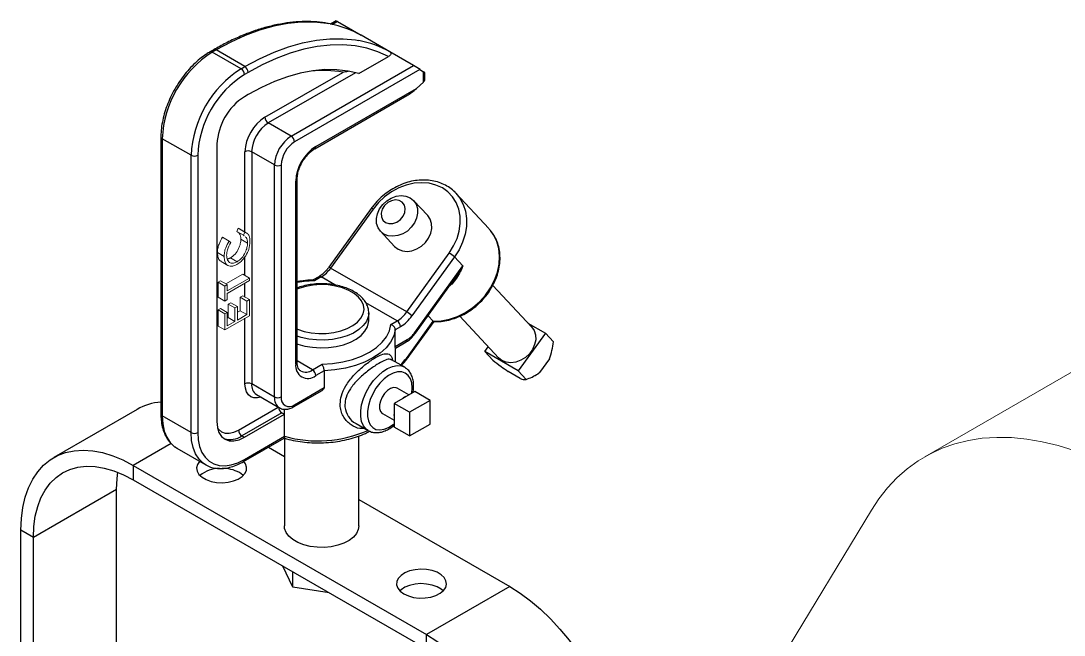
# Model space of a CAD drawing. Extents: x 11 to 120, y 2 to 94.
# Drawn here: x 17.95 to 29.02, y 22 to 28.52 of the extents above; entities that cross this region are included whole.
import ezdxf

# ---------------------------------------------------------------- set-up
doc = ezdxf.new("R2010")
doc.units = 0
doc.header["$MEASUREMENT"] = 0
doc.linetypes.add('SLD-Solid', pattern=[0])
doc.layers.add('OBJECT', color=7, linetype='CONTINUOUS')

msp = doc.modelspace()

# ---------------------------------------------------------------- linework, layer by layer
at = {"layer": 'OBJECT'}
for p, q in [((21.296, 28.518), (21.237, 28.484)), ((21.311, 28.51), (21.259, 28.48)), ((21.311, 28.51), (21.562, 28.365)), ((21.867, 28.189), (21.562, 28.365)), ((19.998, 28.211), (19.958, 28.188)), ((20.023, 28.209), (19.983, 28.186)), ((20.288, 28.009), (19.983, 28.186)), ((20.328, 28.033), (20.023, 28.209)), ((21.539, 27.958), (21.852, 28.139)), ((22.118, 28.044), (21.867, 28.189)), ((20.288, 28.009), (20.328, 28.033)), ((20.82, 27.294), (22.118, 28.044)), ((20.364, 27.971), (20.324, 27.948)), ((20.542, 27.495), (21.367, 27.971)), ((21.503, 27.968), (20.577, 27.434)), ((22.187, 28.002), (20.855, 27.233)), ((22.187, 28.002), (22.224, 27.977)), ((22.224, 27.868), (22.224, 27.977)), ((22.239, 27.902), (22.239, 27.967)), ((21.081, 27.184), (22.15, 27.801)), ((22.224, 27.868), (22.15, 27.801)), ((20.364, 27.736), (20.324, 27.713)), ((21.07, 27.161), (22.049, 27.726)), ((20.82, 27.294), (20.577, 27.434)), ((19.438, 27.288), (19.438, 24.344)), ((19.758, 27.091), (19.452, 27.267)), ((19.452, 27.267), (19.452, 24.324)), ((20.032, 27.208), (20.032, 24.265)), ((20.33, 26.274), (20.33, 27.128)), ((20.643, 26.988), (20.401, 27.128)), ((20.401, 27.128), (20.401, 24.664)), ((19.758, 24.147), (19.758, 27.091)), ((19.829, 27.091), (19.829, 24.147)), ((20.643, 24.524), (20.643, 26.988)), ((20.714, 26.988), (20.714, 24.524)), ((20.869, 24.874), (20.869, 26.817)), ((20.883, 24.895), (20.883, 26.837)), ((22.564, 26.692), (22.568, 26.688)), ((22.919, 26.312), (22.568, 26.688)), ((22.269, 26.45), (22.119, 26.611)), ((21.67, 26.527), (21.219, 25.902)), ((21.69, 26.519), (21.239, 25.894)), ((21.768, 26.284), (21.918, 26.122)), ((22.047, 25.428), (22.498, 26.053)), ((20.33, 25.814), (20.33, 26.013)), ((22.553, 26.011), (22.102, 25.386)), ((22.133, 25.21), (22.642, 25.916)), ((22.553, 26.011), (22.642, 25.916)), ((21.113, 25.801), (21.053, 25.767)), ((21.138, 25.799), (21.069, 25.759)), ((21.285, 25.714), (21.138, 25.799)), ((22.047, 25.428), (21.239, 25.894)), ((20.33, 25.586), (20.33, 25.733)), ((22.138, 25.201), (22.558, 25.783)), ((23.372, 25.268), (22.96, 25.709)), ((21.945, 25.333), (21.611, 25.526)), ((20.33, 24.664), (20.33, 25.361)), ((21.643, 25.335), (21.643, 25.417)), ((21.643, 25.417), (21.643, 25.409)), ((22.328, 25.33), (22.273, 25.388)), ((22.609, 25.383), (23.021, 24.941)), ((21.876, 25.293), (21.945, 25.333)), ((21.981, 25.271), (21.925, 25.239)), ((22.071, 24.973), (22.328, 25.33)), ((22.076, 24.964), (22.336, 25.326)), ((23.333, 25.31), (23.518, 25.203)), ((21.925, 25.06), (21.925, 25.239)), ((21.925, 25.06), (22.052, 25.134)), ((23.518, 25.203), (23.228, 24.802)), ((23.603, 25.112), (23.518, 25.203)), ((21.927, 25.044), (22.041, 25.111)), ((21.927, 24.896), (21.927, 25.045)), ((22.875, 25.006), (22.912, 25.057)), ((22.025, 24.84), (21.886, 24.92)), ((23.228, 24.802), (22.875, 25.006)), ((22.96, 24.915), (22.875, 25.006)), ((23.561, 24.929), (23.457, 24.784)), ((21.045, 24.813), (20.883, 24.907)), ((21.045, 24.813), (21.148, 24.872)), ((21.17, 24.803), (21.081, 24.752)), ((21.17, 24.803), (21.17, 24.624)), ((23.313, 24.711), (23.228, 24.802)), ((23.251, 24.721), (23.124, 24.795)), ((23.399, 24.748), (23.408, 24.753)), ((20.643, 24.524), (20.401, 24.664)), ((20.845, 24.42), (21.148, 24.595)), ((20.855, 24.443), (21.17, 24.624)), ((22.069, 24.547), (21.945, 24.619)), ((22.131, 24.582), (22.04, 24.53)), ((22.294, 24.489), (22.131, 24.582)), ((20.452, 24.55), (20.695, 24.41)), ((22.005, 24.509), (21.913, 24.457)), ((22.04, 24.53), (22.005, 24.509)), ((22.294, 24.489), (22.076, 24.363)), ((22.294, 24.237), (22.294, 24.489)), ((19.185, 24.392), (18.301, 23.882)), ((20.261, 24.173), (20.683, 24.417)), ((20.722, 24.358), (20.297, 24.112)), ((20.722, 24.358), (20.749, 24.342)), ((20.749, 24.342), (20.749, 24.395)), ((22.076, 24.363), (21.913, 24.457)), ((21.913, 24.457), (21.913, 24.351)), ((22.076, 24.363), (22.076, 24.111)), ((19.758, 24.147), (19.452, 24.324)), ((20.324, 24.097), (20.749, 24.342)), ((20.749, 24.107), (20.749, 24.342)), ((21.789, 24.349), (21.913, 24.277)), ((21.913, 24.351), (21.913, 24.311)), ((21.913, 24.311), (21.913, 24.205)), ((21.51, 24.242), (21.637, 24.168)), ((21.642, 24.166), (21.637, 24.168)), ((22.076, 24.111), (21.913, 24.205)), ((22.076, 24.111), (22.294, 24.237)), ((19.546, 24.03), (19.145, 23.798)), ((20.297, 24.112), (20.324, 24.097)), ((20.313, 23.839), (20.746, 24.088)), ((20.324, 23.861), (20.749, 24.107)), ((20.748, 24.087), (20.748, 23.155)), ((21.538, 23.155), (21.538, 24.111)), ((19.608, 23.98), (19.913, 23.804)), ((20.578, 23.991), (20.748, 23.893)), ((19.145, 23.798), (19.145, 23.645)), ((19.145, 23.798), (22.256, 22.002)), ((19.145, 23.645), (22.256, 21.849)), ((18.968, 23.542), (18.084, 23.032)), ((18.968, 17.997), (18.968, 23.542)), ((21.538, 23.437), (23.14, 22.512)), ((18.084, 23.032), (17.952, 23.109)), ((17.952, 17.369), (17.952, 23.109)), ((18.084, 17.523), (18.084, 23.032)), ((20.837, 22.505), (20.733, 22.728)), ((20.837, 22.505), (20.837, 22.668)), ((21.223, 22.445), (20.837, 22.505)), ((23.14, 22.512), (22.256, 22.002)), ((22.256, 21.849), (22.256, 22.002))]:
    msp.add_line(p, q, dxfattribs=at)
at = {"layer": 'OBJECT', "linetype": 'SLD-Solid', "lineweight": 15}
for p, q in [((20.242, 26.283), (20.258, 26.316)), ((20.313, 26.242), (20.242, 26.283)), ((20.329, 26.275), (20.258, 26.316)), ((20.344, 26.268), (20.273, 26.309)), ((20.313, 26.242), (20.329, 26.275)), ((20.163, 26.179), (20.092, 26.22)), ((20.163, 26.179), (20.179, 26.165)), ((20.357, 26.159), (20.286, 26.2)), ((20.108, 26.016), (20.038, 26.057)), ((20.078, 25.962), (20.149, 25.921)), ((20.246, 25.96), (20.175, 26.001)), ((20.128, 25.726), (20.306, 25.828)), ((20.377, 25.787), (20.306, 25.828)), ((20.044, 25.743), (20.071, 25.758)), ((20.044, 25.584), (20.044, 25.743)), ((20.115, 25.702), (20.044, 25.743)), ((20.142, 25.718), (20.071, 25.758)), ((20.115, 25.702), (20.142, 25.718)), ((20.115, 25.543), (20.115, 25.702)), ((20.142, 25.652), (20.377, 25.787)), ((20.377, 25.76), (20.142, 25.625)), ((20.142, 25.718), (20.142, 25.652)), ((20.377, 25.787), (20.377, 25.76)), ((20.115, 25.543), (20.044, 25.584)), ((20.142, 25.625), (20.142, 25.559)), ((20.279, 25.584), (20.306, 25.6)), ((20.279, 25.441), (20.279, 25.584)), ((20.35, 25.543), (20.279, 25.584)), ((20.377, 25.559), (20.306, 25.6)), ((20.142, 25.559), (20.115, 25.543)), ((20.152, 25.511), (20.179, 25.526)), ((20.152, 25.367), (20.152, 25.511)), ((20.222, 25.47), (20.152, 25.511)), ((20.249, 25.485), (20.179, 25.526)), ((20.222, 25.47), (20.249, 25.485)), ((20.222, 25.326), (20.222, 25.47)), ((20.249, 25.485), (20.249, 25.342)), ((20.35, 25.543), (20.377, 25.559)), ((20.35, 25.4), (20.35, 25.543)), ((20.377, 25.559), (20.377, 25.388)), ((20.044, 25.449), (20.071, 25.464)), ((20.044, 25.278), (20.044, 25.449)), ((20.115, 25.408), (20.044, 25.449)), ((20.142, 25.423), (20.071, 25.464)), ((20.115, 25.408), (20.142, 25.423)), ((20.115, 25.237), (20.115, 25.408)), ((20.377, 25.388), (20.115, 25.237)), ((20.142, 25.423), (20.142, 25.28)), ((20.142, 25.362), (20.152, 25.367)), ((20.222, 25.326), (20.152, 25.367)), ((20.249, 25.424), (20.279, 25.441)), ((20.249, 25.342), (20.35, 25.4)), ((20.35, 25.4), (20.279, 25.441)), ((20.115, 25.237), (20.044, 25.278)), ((20.142, 25.28), (20.222, 25.326))]:
    msp.add_line(p, q, dxfattribs=at)
at = {"layer": 'OBJECT', "color": 7, "linetype": 'SLD-Solid', "lineweight": 15}
for p, q in [((30.756, 25.744), (27.544, 23.89)), ((26.979, 23.324), (25.894, 21.532))]:
    msp.add_line(p, q, dxfattribs=at)
at = {"layer": 'OBJECT', "flags": 128}
for points in [[(21.235, 28.485), (21.199, 28.491), (21.065, 28.505), (20.926, 28.505), (20.783, 28.49), (20.635, 28.461), (20.485, 28.419), (20.332, 28.362), (20.178, 28.292), (20.023, 28.209)], [(20.328, 28.033), (20.483, 28.116), (20.638, 28.186), (20.79, 28.242), (20.941, 28.285), (21.088, 28.314), (21.232, 28.328), (21.371, 28.329), (21.504, 28.315), (21.539, 28.309)], [(21.852, 28.139), (21.741, 28.19), (21.623, 28.228), (21.499, 28.252), (21.369, 28.263), (21.235, 28.261), (21.096, 28.246), (20.954, 28.217), (20.809, 28.174), (20.662, 28.119), (20.513, 28.052), (20.364, 27.971)], [(21.539, 27.958), (21.424, 27.985), (21.304, 27.999), (21.179, 28), (21.05, 27.988), (20.917, 27.963), (20.781, 27.925), (20.643, 27.874), (20.504, 27.811), (20.364, 27.736)], [(22.498, 26.053), (22.544, 26.128), (22.58, 26.206), (22.604, 26.286), (22.615, 26.367), (22.613, 26.445), (22.599, 26.52), (22.572, 26.589), (22.533, 26.65), (22.484, 26.702), (22.425, 26.744), (22.357, 26.775), (22.284, 26.794), (22.205, 26.8), (22.124, 26.794), (22.042, 26.775), (21.962, 26.744), (21.884, 26.702), (21.812, 26.649), (21.747, 26.588), (21.69, 26.519)], [(22.568, 26.688), (22.61, 26.636), (22.645, 26.569), (22.669, 26.496), (22.681, 26.418), (22.68, 26.336), (22.666, 26.252), (22.64, 26.169), (22.602, 26.088), (22.553, 26.011)], [(21.804, 26.255), (21.768, 26.284), (21.742, 26.322), (21.727, 26.368), (21.725, 26.419), (21.736, 26.471), (21.758, 26.521), (21.792, 26.568), (21.834, 26.607), (21.883, 26.637), (21.935, 26.657), (21.988, 26.663), (22.038, 26.658), (22.083, 26.64), (22.119, 26.611), (22.145, 26.572), (22.16, 26.527), (22.162, 26.476), (22.151, 26.424), (22.129, 26.373), (22.095, 26.327), (22.053, 26.287), (22.004, 26.257), (21.952, 26.238), (21.899, 26.231), (21.849, 26.237), (21.804, 26.255)], [(21.822, 26.378), (21.858, 26.366), (21.9, 26.367), (21.941, 26.382), (21.979, 26.408), (22.008, 26.443), (22.026, 26.484), (22.031, 26.525), (22.021, 26.562), (21.999, 26.592), (21.967, 26.611), (21.927, 26.617), (21.885, 26.609), (21.845, 26.588), (21.811, 26.557), (21.787, 26.519), (21.776, 26.477), (21.778, 26.437), (21.794, 26.403), (21.822, 26.378)], [(21.918, 26.122), (21.955, 26.093), (22, 26.076), (22.05, 26.07), (22.102, 26.077), (22.155, 26.096), (22.203, 26.126), (22.246, 26.166), (22.279, 26.212), (22.302, 26.263), (22.313, 26.315), (22.311, 26.365), (22.296, 26.411), (22.27, 26.45), (22.269, 26.45)], [(22.328, 25.33), (22.413, 25.334), (22.5, 25.351), (22.586, 25.381), (22.669, 25.422), (22.747, 25.474), (22.819, 25.536), (22.882, 25.607), (22.936, 25.684), (22.979, 25.765), (23.009, 25.85), (23.027, 25.935), (23.032, 26.019), (23.024, 26.101), (23.002, 26.177), (22.969, 26.247), (22.937, 26.291)], [(22.937, 26.291), (22.923, 26.308), (22.919, 26.312)], [(21.069, 25.759), (20.957, 25.751), (20.883, 25.74)], [(20.883, 25.246), (20.886, 25.244), (20.957, 25.221), (21.033, 25.206), (21.112, 25.199), (21.193, 25.2), (21.272, 25.209), (21.347, 25.226), (21.415, 25.251), (21.475, 25.283), (21.524, 25.32), (21.56, 25.361), (21.584, 25.406), (21.593, 25.452), (21.587, 25.498), (21.567, 25.544), (21.534, 25.586), (21.488, 25.624), (21.431, 25.657), (21.365, 25.684), (21.291, 25.703), (21.213, 25.714), (21.133, 25.718), (21.052, 25.712), (20.975, 25.699), (20.903, 25.678), (20.883, 25.67)], [(21.643, 25.409), (21.637, 25.374), (21.618, 25.327), (21.584, 25.282), (21.538, 25.24), (21.481, 25.204), (21.414, 25.174), (21.339, 25.152), (21.258, 25.136), (21.175, 25.129), (21.09, 25.13), (21.006, 25.139), (20.927, 25.157), (20.883, 25.17)], [(20.883, 25.089), (20.89, 25.086), (20.966, 25.065), (21.048, 25.052), (21.132, 25.047), (21.217, 25.05), (21.299, 25.061), (21.377, 25.08), (21.448, 25.107), (21.511, 25.14), (21.563, 25.179), (21.603, 25.222), (21.629, 25.269), (21.642, 25.317), (21.643, 25.335)], [(21.148, 24.872), (21.26, 24.88), (21.369, 24.898), (21.472, 24.924), (21.567, 24.959), (21.652, 25.002), (21.726, 25.051), (21.786, 25.106), (21.832, 25.165), (21.862, 25.228), (21.876, 25.293)], [(23.372, 25.268), (23.372, 25.268), (23.398, 25.23), (23.413, 25.184), (23.415, 25.133), (23.404, 25.081), (23.382, 25.03), (23.348, 24.984), (23.306, 24.945), (23.257, 24.914), (23.205, 24.895), (23.152, 24.888), (23.102, 24.894), (23.057, 24.912), (23.021, 24.941)], [(21.925, 25.239), (21.908, 25.173), (21.875, 25.108), (21.827, 25.048), (21.764, 24.991), (21.688, 24.94), (21.6, 24.896), (21.502, 24.86), (21.396, 24.832), (21.285, 24.813), (21.17, 24.803)], [(22.133, 25.21), (22.136, 25.206), (22.138, 25.203), (22.138, 25.201), (22.138, 25.201)], [(22.076, 24.964), (22.076, 24.965), (22.076, 24.967), (22.074, 24.969), (22.071, 24.973)], [(21.637, 24.168), (21.616, 24.184), (21.588, 24.218), (21.568, 24.263), (21.558, 24.317), (21.558, 24.377), (21.568, 24.441), (21.588, 24.508), (21.616, 24.575), (21.652, 24.64), (21.694, 24.699), (21.742, 24.751), (21.792, 24.795), (21.844, 24.828), (21.896, 24.849), (21.945, 24.858), (21.99, 24.854), (22.025, 24.84)], [(22.025, 24.84), (22.03, 24.837), (22.033, 24.835)], [(22.101, 24.565), (22.105, 24.621), (22.1, 24.674), (22.086, 24.719), (22.062, 24.754), (22.031, 24.778), (21.993, 24.79), (21.949, 24.79), (21.903, 24.777), (21.854, 24.752), (21.807, 24.716), (21.761, 24.67), (21.72, 24.617), (21.685, 24.559), (21.658, 24.497), (21.639, 24.435), (21.629, 24.374), (21.629, 24.319), (21.639, 24.27), (21.658, 24.229), (21.685, 24.2), (21.72, 24.181), (21.761, 24.176), (21.807, 24.182), (21.854, 24.201), (21.903, 24.232), (21.913, 24.24)], [(20.5, 24.523), (20.461, 24.514), (20.424, 24.515), (20.392, 24.527), (20.366, 24.549), (20.346, 24.58), (20.334, 24.619), (20.33, 24.664)], [(21.945, 24.619), (21.935, 24.623), (21.907, 24.625), (21.875, 24.615), (21.842, 24.594), (21.811, 24.562), (21.786, 24.524), (21.767, 24.482), (21.757, 24.44), (21.757, 24.402), (21.767, 24.371), (21.786, 24.35), (21.789, 24.349)], [(19.452, 24.324), (19.458, 24.24), (19.474, 24.163), (19.5, 24.097), (19.537, 24.041), (19.582, 23.997), (19.608, 23.98)], [(20.032, 24.265), (20.038, 24.202), (20.054, 24.149), (20.081, 24.106), (20.118, 24.076), (20.162, 24.06), (20.212, 24.058), (20.267, 24.07), (20.324, 24.097)], [(19.911, 23.805), (19.887, 23.821), (19.842, 23.865), (19.806, 23.921), (19.779, 23.987), (19.763, 24.063), (19.758, 24.147)], [(19.829, 24.147), (19.834, 24.069), (19.849, 23.998), (19.873, 23.936), (19.907, 23.884), (19.949, 23.843), (19.999, 23.814), (20.056, 23.798), (20.118, 23.794), (20.184, 23.804), (20.253, 23.827), (20.324, 23.861)], [(20.04, 24.193), (20.048, 24.182), (20.08, 24.155), (20.119, 24.141), (20.163, 24.139), (20.211, 24.15), (20.261, 24.173)], [(17.952, 23.109), (17.957, 23.233), (17.972, 23.35), (17.997, 23.46), (18.032, 23.56), (18.077, 23.651), (18.13, 23.731), (18.193, 23.8), (18.263, 23.858), (18.341, 23.903), (18.426, 23.935), (18.517, 23.954), (18.613, 23.961), (18.714, 23.954), (18.818, 23.934), (18.926, 23.901), (19.035, 23.856), (19.145, 23.798)], [(19.849, 23.841), (19.848, 23.84), (19.826, 23.807), (19.817, 23.772), (19.822, 23.737), (19.841, 23.703), (19.874, 23.672), (19.917, 23.647), (19.97, 23.629), (20.028, 23.617), (20.09, 23.614), (20.151, 23.619), (20.208, 23.633), (20.259, 23.653), (20.3, 23.68), (20.329, 23.711), (20.345, 23.745), (20.347, 23.781), (20.334, 23.816), (20.316, 23.84)], [(18.084, 23.032), (18.09, 23.149), (18.105, 23.259), (18.13, 23.361), (18.165, 23.454), (18.21, 23.537), (18.263, 23.609), (18.325, 23.67), (18.395, 23.719), (18.472, 23.755), (18.556, 23.778), (18.645, 23.789), (18.739, 23.786), (18.837, 23.77), (18.938, 23.741), (19.041, 23.699), (19.145, 23.645)], [(18.968, 23.542), (18.973, 23.659), (18.981, 23.725)], [(20.312, 23.691), (20.308, 23.694), (20.27, 23.722)], [(21.538, 23.155), (21.532, 23.117), (21.513, 23.076), (21.48, 23.037), (21.435, 23.002), (21.379, 22.973), (21.315, 22.95), (21.245, 22.935), (21.171, 22.928), (21.096, 22.929), (21.022, 22.938), (20.953, 22.955), (20.891, 22.979), (20.838, 23.01), (20.796, 23.046), (20.766, 23.086), (20.751, 23.128), (20.748, 23.155)], [(22.016, 22.435), (22.064, 22.412), (22.12, 22.397), (22.18, 22.39), (22.242, 22.391), (22.301, 22.4), (22.356, 22.417), (22.402, 22.441), (22.437, 22.47), (22.46, 22.503), (22.469, 22.538), (22.463, 22.574), (22.444, 22.608), (22.412, 22.638), (22.368, 22.663), (22.316, 22.682), (22.257, 22.693), (22.196, 22.696), (22.135, 22.691), (22.077, 22.678), (22.027, 22.657), (21.986, 22.631), (21.957, 22.599), (21.941, 22.565), (21.939, 22.53), (21.951, 22.495), (21.977, 22.462), (22.016, 22.435)], [(22.433, 22.466), (22.412, 22.484), (22.368, 22.51), (22.316, 22.528), (22.257, 22.539), (22.196, 22.543), (22.135, 22.537), (22.077, 22.524), (22.027, 22.504), (21.986, 22.477), (21.974, 22.466)], [(23.14, 22.512), (23.25, 22.443), (23.36, 22.362), (23.467, 22.271), (23.571, 22.17), (23.672, 22.061), (23.769, 21.943), (23.86, 21.819), (23.944, 21.688), (24.022, 21.553), (24.084, 21.433)], [(22.256, 22.002), (22.367, 21.933), (22.476, 21.852), (22.583, 21.761), (22.688, 21.66), (22.788, 21.55), (22.885, 21.433), (22.976, 21.308), (23.061, 21.178), (23.138, 21.043), (23.2, 20.923)]]:
    msp.add_lwpolyline(points, dxfattribs=at)
at = {"layer": 'OBJECT', "color": 7, "linetype": 'SLD-Solid', "lineweight": 15, "flags": 128}
msp.add_lwpolyline([(26.979, 23.324), (27.056, 23.442), (27.149, 23.56), (27.249, 23.667), (27.358, 23.763), (27.474, 23.847), (27.598, 23.919), (27.728, 23.98), (27.864, 24.027), (28.007, 24.063), (28.154, 24.086), (28.307, 24.096), (28.465, 24.093), (28.626, 24.078), (28.791, 24.05), (28.959, 24.01), (29.13, 23.957), (29.302, 23.892), (29.476, 23.815), (29.651, 23.727), (29.826, 23.626), (30.001, 23.515), (30.175, 23.392), (30.348, 23.26), (30.519, 23.117), (30.687, 22.964), (30.853, 22.803), (31.015, 22.633), (31.173, 22.454), (31.326, 22.269), (31.475, 22.076), (31.618, 21.877), (31.755, 21.672), (31.886, 21.462), (32.01, 21.248), (32.128, 21.03), (32.237, 20.809), (32.339, 20.586), (32.433, 20.361), (32.518, 20.135), (32.595, 19.909), (32.662, 19.684), (32.721, 19.46), (32.77, 19.237), (32.809, 19.017), (32.839, 18.801), (32.86, 18.588), (32.87, 18.38), (32.871, 18.178), (32.862, 17.981), (32.843, 17.791), (32.814, 17.608), (32.776, 17.433), (32.728, 17.266), (32.671, 17.108), (32.604, 16.959), (32.529, 16.82), (32.445, 16.692), (32.352, 16.574), (32.252, 16.466), (32.143, 16.371), (32.027, 16.286), (31.903, 16.214), (31.773, 16.154), (31.637, 16.106), (31.494, 16.071), (31.346, 16.048), (31.194, 16.038), (31.185, 16.037)], dxfattribs=at)
at = {"layer": 'OBJECT'}
for centre, radius, start, end in [((21.036, 27.435), 1.068, 60.5131, 79.2712), ((21.341, 27.259), 1.069, 60.5142, 79.3563), ((20.599, 27.217), 1.148, 122.4874, 177.5126), ((19.968, 28.165), 0.0255, 54.7959, 113.9094), ((20.008, 28.188), 0.0252, 54.3842, 114.3056), ((20.287, 27.968), 0.0768, 2.6063, 57.3938), ((20.905, 27.041), 1.148, 122.4872, 177.5128), ((20.899, 27.044), 1.072, 122.4874, 177.5126), ((20.247, 27.945), 0.0768, 2.6063, 57.3938), ((21.152, 26.847), 1.145, 79.2075, 95.9958), ((20.665, 27.18), 0.633, 122.6055, 177.3945), ((20.79, 27.107), 0.461, 122.6053, 177.3946), ((20.619, 27.499), 0.0768, 182.6063, 237.3938), ((20.784, 27.11), 0.384, 122.6055, 177.3944), ((19.461, 27.289), 0.0238, 183.8336, 247.4715), ((21.027, 26.97), 0.384, 122.6055, 177.3944), ((20.779, 27.229), 0.0768, 2.6045, 57.3956), ((20.365, 27.06), 0.0769, 62.6096, 117.3904), ((21.021, 26.974), 0.307, 122.6053, 177.3946), ((21.329, 26.796), 0.461, 122.6055, 177.3944), ((21.056, 27.182), 0.0252, 305.7071, 5.6189), ((19.793, 27.159), 0.0769, 242.6098, 297.3902), ((20.678, 27.056), 0.0769, 242.6097, 297.3903), ((20.858, 26.84), 0.0252, 294.4065, 353.9395), ((21.669, 26.494), 0.0324, 50.1689, 89.1094), ((22.357, 25.81), 0.281, 45.719, 59.9878), ((21.123, 25.778), 0.0251, 54.3792, 114.3106), ((20.962, 26.087), 0.338, 301.3929, 325.1483), ((21.218, 25.869), 0.0324, 50.1643, 89.119), ((21.769, 25.621), 0.338, 301.3929, 325.1483), ((21.769, 25.618), 0.406, 301.3929, 325.1482), ((21.906, 25.185), 0.281, 45.7188, 59.9881), ((21.904, 25.268), 0.0768, 2.605, 57.3951), ((22.028, 25.131), 0.0241, 304.227, 7.0847), ((21.911, 25.365), 0.271, 301.3931, 325.1483), ((21.165, 25.625), 1.116, 317.047, 324.2637), ((20.998, 24.853), 0.131, 170.786, 309.2032), ((20.858, 24.897), 0.0251, 294.3746, 354.3053), ((20.973, 24.912), 0.123, 244.8512, 306.3253), ((21.004, 24.748), 0.0768, 2.605, 57.3951), ((23.258, 25.037), 0.321, 297.7777, 308.2355), ((20.365, 24.596), 0.0769, 62.6096, 117.3904), ((20.521, 24.65), 0.121, 173.02, 235.6678), ((19.481, 23.871), 0.6, 94.1848, 119.6179), ((20.765, 24.511), 0.123, 173.6642, 235.3956), ((20.678, 24.593), 0.0769, 242.6097, 297.3903), ((20.8, 24.51), 0.0873, 170.7861, 309.2031), ((22.095, 24.394), 0.147, 112.0265, 127.9681), ((20.764, 24.423), 0.0777, 186.0373, 237.2062), ((20.83, 24.44), 0.0252, 305.7078, 5.6188), ((19.463, 24.346), 0.0251, 185.6957, 245.6245), ((22.058, 24.331), 0.147, 172.0293, 187.9707), ((19.793, 24.215), 0.0769, 242.6098, 297.3902), ((20.338, 24.177), 0.0768, 182.605, 237.3951), ((21.105, 25.361), 1.303, 254.1188, 293.9872), ((20.174, 24.287), 0.214, 251.1, 305.1308), ((20.3, 23.858), 0.0239, 303.8908, 7.4073), ((20.061, 23.443), 0.324, 90.2111, 130.0654), ((20.089, 23.379), 0.388, 62.1773, 90.2751)]:
    msp.add_arc(centre, radius, start, end, dxfattribs=at)
for centre, major_axis, ratio, start_param, end_param in [((21.344, 28.488), (0.0485, -0.0297), 0.027575, 2.341322, 3.126639), ((22.152, 28.022), (0.0485, -0.0297), 0.027575, 0.770526, 2.341322), ((22.189, 27.998), (0.05, -0.0308), 0.027571, 6.268377, 7.085565), ((22.189, 27.931), (-0.0354, 0.0612), 0.577335, 3.411589, 3.92695), ((22.114, 27.822), (0.13, 0.113), 0.224841, 4.004685, 4.790164), ((22.189, 27.889), (0.0487, 0.0161), 0.700151, 5.270549, 5.540586)]:
    msp.add_ellipse(centre, major_axis=major_axis, ratio=ratio, start_param=start_param, end_param=end_param, dxfattribs=at)
for points, knots in [([(21.224, 28.487), (21.21, 28.49), (21.157, 28.502), (21.061, 28.51), (20.936, 28.512), (20.807, 28.502), (20.675, 28.48), (20.54, 28.448), (20.403, 28.404), (20.265, 28.348), (20.129, 28.285), (20.04, 28.235), (19.998, 28.211)], [0, 0, 0, 0, 0.03904, 0.1459363, 0.2531186, 0.3605917, 0.4683277, 0.576279, 0.6843916, 0.792614, 0.900903, 1, 1, 1, 1]), ([(19.958, 28.188), (19.945, 28.181), (19.91, 28.159), (19.851, 28.116), (19.785, 28.056), (19.721, 27.989), (19.662, 27.914), (19.608, 27.834), (19.56, 27.75), (19.52, 27.663), (19.486, 27.575), (19.461, 27.486), (19.444, 27.399), (19.438, 27.333), (19.438, 27.297), (19.438, 27.288)], [0, 0, 0, 0, 0.044818, 0.129353, 0.213789, 0.298089, 0.382269, 0.466368, 0.550437, 0.634532, 0.718694, 0.802982, 0.887454, 0.972156, 1, 1, 1, 1]), ([(21.867, 28.189), (21.87, 28.187), (21.876, 28.183), (21.879, 28.174), (21.878, 28.163), (21.869, 28.15), (21.858, 28.143), (21.852, 28.139)], [0, 0, 0, 0, 0.138343, 0.27604, 0.470202, 0.74205, 1, 1, 1, 1]), ([(21.424, 27.979), (21.404, 27.977), (21.384, 27.975), (21.367, 27.971), (21.367, 27.971)], [0, 0, 0, 0, 0.995077, 1, 1, 1, 1]), ([(20.883, 26.837), (20.884, 26.845), (20.884, 26.866), (20.891, 26.906), (20.907, 26.957), (20.93, 27.007), (20.959, 27.055), (20.993, 27.098), (21.029, 27.133), (21.055, 27.152), (21.069, 27.16), (21.07, 27.161)], [0, 0, 0, 0, 0.067195, 0.19703, 0.328083, 0.460159, 0.592761, 0.725247, 0.856828, 0.979681, 1, 1, 1, 1]), ([(22.563, 26.692), (22.562, 26.694), (22.545, 26.715), (22.504, 26.746), (22.442, 26.783), (22.372, 26.81), (22.297, 26.826), (22.219, 26.83), (22.138, 26.824), (22.057, 26.806), (21.977, 26.777), (21.9, 26.738), (21.827, 26.689), (21.759, 26.632), (21.707, 26.576), (21.68, 26.54), (21.67, 26.527)], [0, 0, 0, 0, 0.008153, 0.086007, 0.163817, 0.241773, 0.320027, 0.398643, 0.477601, 0.55683, 0.636248, 0.715786, 0.795398, 0.875059, 0.95476, 1, 1, 1, 1]), ([(22.334, 25.325), (22.36, 25.325), (22.412, 25.325), (22.493, 25.34), (22.573, 25.365), (22.652, 25.4), (22.727, 25.446), (22.796, 25.5), (22.859, 25.562), (22.914, 25.631), (22.96, 25.705), (22.996, 25.783), (23.022, 25.863), (23.036, 25.944), (23.038, 26.023), (23.029, 26.1), (23.007, 26.173), (22.978, 26.237), (22.95, 26.273), (22.937, 26.29)], [0, 0, 0, 0, 0.057196, 0.116415, 0.175798, 0.235286, 0.29484, 0.354436, 0.414064, 0.473722, 0.533411, 0.593124, 0.652842, 0.712525, 0.772111, 0.831518, 0.890664, 0.949494, 1, 1, 1, 1]), ([(22.642, 25.916), (22.642, 25.915), (22.634, 25.896), (22.614, 25.852), (22.576, 25.787), (22.536, 25.734), (22.507, 25.708), (22.498, 25.7)], [0, 0, 0, 0, 0.00366, 0.234794, 0.549645, 0.864157, 1, 1, 1, 1]), ([(22.642, 25.916), (22.642, 25.915), (22.631, 25.897), (22.605, 25.851), (22.574, 25.809), (22.555, 25.784)], [0, 0, 0, 0, 0.006541, 0.408978, 1, 1, 1, 1]), ([(21.219, 25.902), (21.213, 25.894), (21.197, 25.872), (21.166, 25.84), (21.136, 25.815), (21.118, 25.804), (21.113, 25.801)], [0, 0, 0, 0, 0.175768, 0.515024, 0.851523, 1, 1, 1, 1]), ([(21.056, 25.767), (21.045, 25.767), (20.999, 25.765), (20.941, 25.76), (20.896, 25.751), (20.883, 25.749)], [0, 0, 0, 0, 0.199556, 0.771647, 1, 1, 1, 1]), ([(21.641, 25.407), (21.642, 25.411), (21.645, 25.431), (21.638, 25.468), (21.62, 25.516), (21.59, 25.561), (21.549, 25.602), (21.498, 25.639), (21.437, 25.67), (21.369, 25.695), (21.296, 25.714), (21.219, 25.725), (21.14, 25.728), (21.061, 25.724), (20.984, 25.712), (20.924, 25.698), (20.893, 25.686), (20.883, 25.682)], [0, 0, 0, 0, 0.015059, 0.084165, 0.152924, 0.222814, 0.294795, 0.368684, 0.443627, 0.518795, 0.593811, 0.668644, 0.743365, 0.81808, 0.892885, 0.967888, 1, 1, 1, 1]), ([(21.056, 25.768), (21.058, 25.767), (21.062, 25.766), (21.067, 25.762), (21.069, 25.759), (21.069, 25.759)], [0, 0, 0, 0, 0.530266, 0.989367, 1, 1, 1, 1]), ([(21.925, 25.239), (21.925, 25.244), (21.924, 25.253), (21.916, 25.266), (21.905, 25.279), (21.891, 25.288), (21.881, 25.292), (21.877, 25.293), (21.876, 25.293)], [0, 0, 0, 0, 0.197777, 0.395365, 0.598087, 0.812873, 0.995764, 1, 1, 1, 1]), ([(22.334, 25.325), (22.334, 25.325), (22.333, 25.325), (22.33, 25.328), (22.328, 25.33)], [0, 0, 0, 0, 0.3245, 1, 1, 1, 1]), ([(22.041, 25.111), (22.049, 25.115), (22.071, 25.129), (22.104, 25.158), (22.127, 25.187), (22.138, 25.201)], [0, 0, 0, 0, 0.21628, 0.612447, 1, 1, 1, 1]), ([(21.926, 25.045), (21.926, 25.045), (21.926, 25.044), (21.926, 25.046), (21.925, 25.052), (21.925, 25.058), (21.925, 25.06)], [0, 0, 0, 0, 0.097442, 0.481141, 0.777167, 1, 1, 1, 1]), ([(23.561, 24.929), (23.571, 24.959), (23.59, 25.021), (23.599, 25.081), (23.603, 25.112)], [0, 0, 0, 0, 0.480505, 1, 1, 1, 1]), ([(21.34, 24.45), (21.343, 24.479), (21.349, 24.543), (21.398, 24.647), (21.466, 24.737), (21.534, 24.806), (21.589, 24.854), (21.643, 24.896), (21.708, 24.94), (21.778, 24.977), (21.84, 24.99), (21.874, 24.971), (21.89, 24.942), (21.894, 24.921), (21.896, 24.914)], [0, 0, 0, 0, 0.0887756, 0.1986094, 0.3171415, 0.380597, 0.4440006, 0.5038015, 0.5635707, 0.6712882, 0.7791536, 0.8984456, 0.9648713, 1, 1, 1, 1]), ([(21.884, 24.916), (21.877, 24.92), (21.86, 24.931), (21.808, 24.913), (21.73, 24.871), (21.63, 24.801), (21.528, 24.713), (21.447, 24.617), (21.398, 24.526), (21.392, 24.468), (21.39, 24.442)], [0, 0, 0, 0, 0.09385, 0.221401, 0.349301, 0.490356, 0.638802, 0.77588, 0.900508, 1, 1, 1, 1]), ([(21.99, 24.86), (22.01, 24.881), (22.039, 24.915), (22.066, 24.952), (22.076, 24.964)], [0, 0, 0, 0, 0.651429, 1, 1, 1, 1]), ([(22.96, 24.915), (22.989, 24.893), (23.042, 24.852), (23.098, 24.813), (23.124, 24.795)], [0, 0, 0, 0, 0.538105, 1, 1, 1, 1]), ([(20.921, 24.801), (20.916, 24.804), (20.906, 24.811), (20.894, 24.83), (20.885, 24.858), (20.884, 24.883), (20.883, 24.895)], [0, 0, 0, 0, 0.245922, 0.509252, 0.761556, 1, 1, 1, 1]), ([(21.17, 24.803), (21.17, 24.808), (21.169, 24.817), (21.166, 24.833), (21.161, 24.849), (21.154, 24.863), (21.15, 24.869), (21.148, 24.872), (21.148, 24.872)], [0, 0, 0, 0, 0.197777, 0.395365, 0.598087, 0.812873, 0.995764, 1, 1, 1, 1]), ([(22.12, 24.642), (22.12, 24.652), (22.119, 24.683), (22.11, 24.73), (22.089, 24.777), (22.064, 24.812), (22.043, 24.826), (22.034, 24.832)], [0, 0, 0, 0, 0.13207, 0.381044, 0.628917, 0.843145, 1, 1, 1, 1]), ([(23.251, 24.721), (23.257, 24.719), (23.275, 24.713), (23.295, 24.71), (23.307, 24.71), (23.313, 24.711)], [0, 0, 0, 0, 0.205667, 0.600108, 1, 1, 1, 1]), ([(23.313, 24.711), (23.334, 24.719), (23.376, 24.735), (23.424, 24.761), (23.451, 24.78), (23.457, 24.784)], [0, 0, 0, 0, 0.438722, 0.883113, 1, 1, 1, 1]), ([(21.17, 24.624), (21.169, 24.621), (21.168, 24.614), (21.161, 24.603), (21.152, 24.598), (21.148, 24.595)], [0, 0, 0, 0, 0.295943, 0.590032, 1, 1, 1, 1]), ([(22.113, 24.572), (22.116, 24.588), (22.12, 24.612), (22.12, 24.635), (22.12, 24.642)], [0, 0, 0, 0, 0.689374, 1, 1, 1, 1]), ([(20.696, 24.411), (20.704, 24.407), (20.722, 24.396), (20.756, 24.392), (20.796, 24.398), (20.826, 24.409), (20.842, 24.418), (20.845, 24.42)], [0, 0, 0, 0, 0.166954, 0.415935, 0.668018, 0.94278, 1, 1, 1, 1]), ([(21.595, 24.193), (21.58, 24.191), (21.531, 24.186), (21.451, 24.226), (21.385, 24.292), (21.352, 24.363), (21.341, 24.411), (21.341, 24.441), (21.34, 24.45)], [0, 0, 0, 0, 0.1144, 0.366893, 0.648434, 0.793478, 0.938455, 1, 1, 1, 1]), ([(21.39, 24.442), (21.39, 24.435), (21.392, 24.391), (21.408, 24.349), (21.447, 24.29), (21.474, 24.256), (21.508, 24.244), (21.511, 24.243)], [0, 0, 0, 0, 0.093329, 0.518561, 0.53437, 0.972914, 1, 1, 1, 1]), ([(19.438, 24.344), (19.438, 24.33), (19.439, 24.289), (19.447, 24.224), (19.466, 24.154), (19.495, 24.092), (19.533, 24.04), (19.572, 24.002), (19.601, 23.986), (19.612, 23.98)], [0, 0, 0, 0, 0.087239, 0.252437, 0.417682, 0.581813, 0.743541, 0.901955, 1, 1, 1, 1]), ([(20.745, 24.088), (20.746, 24.088), (20.777, 24.078), (20.841, 24.063), (20.938, 24.047), (21.038, 24.038), (21.139, 24.037), (21.24, 24.043), (21.338, 24.056), (21.434, 24.076), (21.524, 24.104), (21.598, 24.132), (21.638, 24.154), (21.653, 24.162)], [0, 0, 0, 0, 0.003299, 0.107243, 0.211081, 0.314821, 0.418514, 0.522218, 0.625975, 0.729844, 0.833884, 0.93815, 1, 1, 1, 1]), ([(21.644, 24.167), (21.65, 24.163), (21.669, 24.152), (21.707, 24.145), (21.754, 24.146), (21.804, 24.159), (21.854, 24.183), (21.892, 24.206), (21.91, 24.223), (21.913, 24.226)], [0, 0, 0, 0, 0.081751, 0.250348, 0.42039, 0.59657, 0.779509, 0.966468, 1, 1, 1, 1]), ([(20.749, 24.107), (20.749, 24.103), (20.749, 24.096), (20.747, 24.09), (20.746, 24.089), (20.746, 24.089)], [0, 0, 0, 0, 0.354166, 0.707361, 1, 1, 1, 1]), ([(19.911, 23.807), (19.919, 23.802), (19.944, 23.786), (19.992, 23.771), (20.053, 23.763), (20.118, 23.766), (20.185, 23.781), (20.251, 23.805), (20.294, 23.828), (20.313, 23.839)], [0, 0, 0, 0, 0.076193, 0.230409, 0.384914, 0.541555, 0.701121, 0.863218, 1, 1, 1, 1])]:
    msp.add_open_spline(points, degree=3, knots=knots, dxfattribs=at)
at = {"layer": 'OBJECT', "linetype": 'SLD-Solid', "lineweight": 15}
for points, knots in [([(20.286, 26.2), (20.284, 26.222), (20.28, 26.258), (20.258, 26.271), (20.25, 26.276)], [0, 0, 0, 0, 0.631765, 1, 1, 1, 1]), ([(20.329, 26.275), (20.338, 26.271), (20.356, 26.263), (20.378, 26.231), (20.382, 26.196), (20.383, 26.175)], [0, 0, 0, 0, 0.2803946, 0.5608157, 1, 1, 1, 1]), ([(20.038, 26.057), (20.038, 26.071), (20.04, 26.1), (20.055, 26.158), (20.078, 26.196), (20.092, 26.22)], [0, 0, 0, 0, 0.280842, 0.561442, 1, 1, 1, 1]), ([(20.108, 26.016), (20.109, 26.03), (20.111, 26.06), (20.126, 26.117), (20.149, 26.156), (20.163, 26.179)], [0, 0, 0, 0, 0.280842, 0.561442, 1, 1, 1, 1]), ([(20.179, 26.165), (20.165, 26.139), (20.139, 26.093), (20.137, 26.049), (20.135, 26.03)], [0, 0, 0, 0, 0.558387, 1, 1, 1, 1]), ([(20.175, 26.001), (20.192, 26.013), (20.226, 26.037), (20.263, 26.096), (20.283, 26.153), (20.285, 26.184), (20.286, 26.2)], [0, 0, 0, 0, 0.279431, 0.558928, 0.779287, 1, 1, 1, 1]), ([(20.246, 25.96), (20.263, 25.972), (20.297, 25.996), (20.333, 26.055), (20.354, 26.112), (20.356, 26.143), (20.357, 26.159)], [0, 0, 0, 0, 0.279431, 0.558928, 0.779287, 1, 1, 1, 1]), ([(20.357, 26.159), (20.355, 26.182), (20.353, 26.212), (20.335, 26.224), (20.331, 26.227)], [0, 0, 0, 0, 0.769283, 1, 1, 1, 1]), ([(20.383, 26.175), (20.381, 26.147), (20.378, 26.097), (20.35, 26.046), (20.338, 26.024)], [0, 0, 0, 0, 0.559804, 1, 1, 1, 1]), ([(20.08, 25.966), (20.075, 25.967), (20.058, 25.972), (20.042, 26.004), (20.039, 26.039), (20.038, 26.057)], [0, 0, 0, 0, 0.145898, 0.572628, 1, 1, 1, 1]), ([(20.135, 26.03), (20.137, 26.011), (20.141, 25.975), (20.169, 25.946), (20.207, 25.941), (20.233, 25.954), (20.246, 25.96)], [0, 0, 0, 0, 0.279865, 0.559533, 0.779673, 1, 1, 1, 1]), ([(20.338, 26.024), (20.322, 26.002), (20.293, 25.964), (20.259, 25.941), (20.244, 25.932)], [0, 0, 0, 0, 0.5590202, 1, 1, 1, 1]), ([(20.244, 25.932), (20.224, 25.923), (20.183, 25.905), (20.138, 25.923), (20.112, 25.962), (20.11, 25.998), (20.108, 26.016)], [0, 0, 0, 0, 0.279512, 0.55908, 0.779374, 1, 1, 1, 1])]:
    msp.add_open_spline(points, degree=3, knots=knots, dxfattribs=at)
for points in [[(20.258, 26.316), (20.272, 26.308)], [(20.321, 26.236), (20.313, 26.242)], [(20.143, 25.988), (20.175, 26.001)]]:
    msp.add_open_spline(points, degree=1, dxfattribs=at)

doc.saveas('drawing.dxf')
